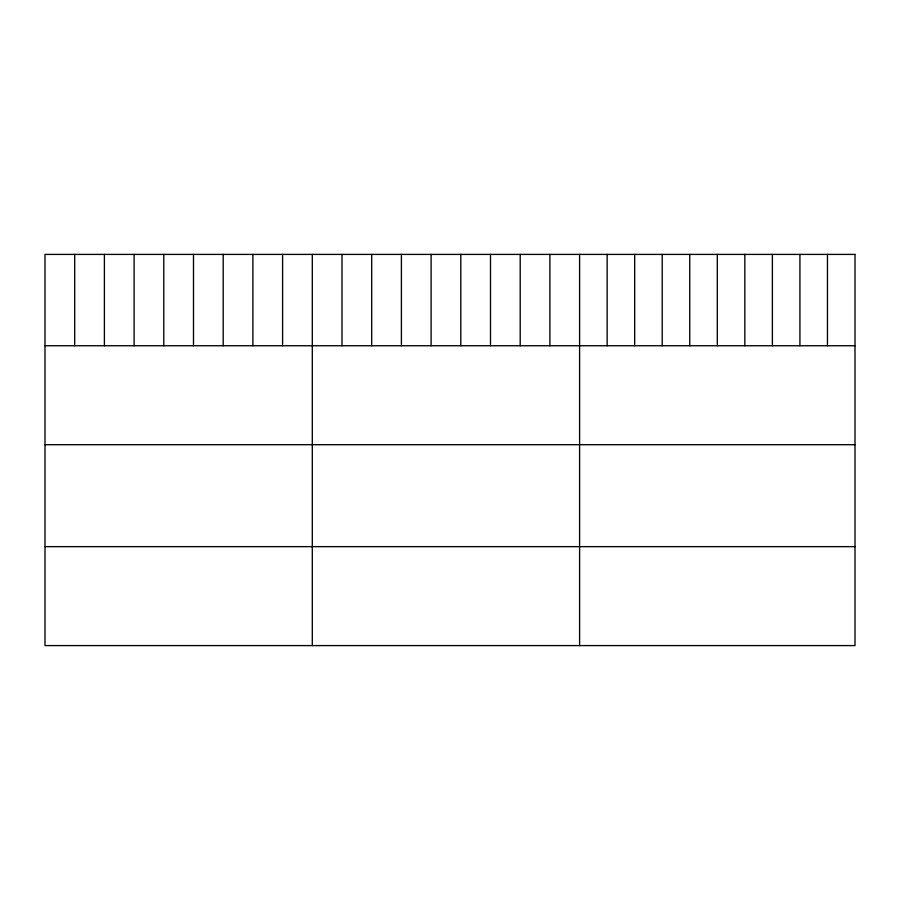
<?xml version="1.0" encoding="UTF-8"?>
<svg xmlns="http://www.w3.org/2000/svg" width="900" height="900" viewBox="0 0 900 900"><rect width="100%" height="100%" fill="white"/><g stroke="black" fill="none" stroke-linecap="round" stroke-linejoin="round"><path stroke-width="1.35" d="M45 345.746L855 345.746M45 444.701L855 444.701M45 546.649L855 546.649M827.46 254.407L827.46 345.746M799.92 254.407L799.92 345.746M772.38 254.407L772.38 345.746M744.84 254.407L744.84 345.746M717.3 254.407L717.3 345.746M689.76 254.407L689.76 345.746M662.22 254.407L662.22 345.746M634.68 254.407L634.68 345.746M607.14 254.407L607.14 345.746M579.6 254.407L579.6 645.592M549.9 254.407L549.9 345.746M520.2 254.407L520.2 345.746M490.5 254.407L490.5 345.746M460.8 254.407L460.8 345.746M431.1 254.407L431.1 345.746M401.4 254.407L401.4 345.746M371.7 254.407L371.7 345.746M342 254.407L342 345.746M312.3 254.407L312.3 645.592M282.6 254.407L282.6 345.746M252.9 254.407L252.9 345.746M223.2 254.407L223.2 345.746M193.5 254.407L193.5 345.746M163.8 254.407L163.8 345.746M134.1 254.407L134.1 345.746M104.4 254.407L104.4 345.746M74.7 254.407L74.7 345.746M855 254.407L45 254.407L45 645.592L855 645.592L855 254.407"/></g></svg>
